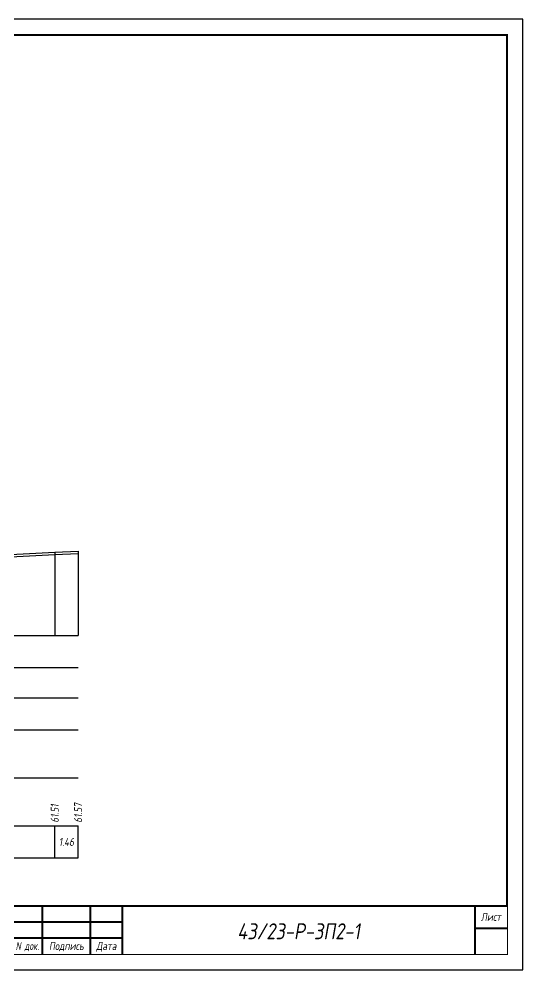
# Model space of a CAD drawing. Extents: x -717 to 1451, y -133302 to 233.
# Drawn here: x 232.7 to 389.9, y -50412.4 to -50115.4 of the extents above; entities that cross this region are included whole.
import ezdxf
from ezdxf.enums import TextEntityAlignment as Align

# ---------------------------------------------------------------- set-up
doc = ezdxf.new("R2010")
doc.units = 0
for name, color, linetype in [('Зарамочное оформление', 7, 'Continuous'), ('Код_510', 7, 'Continuous'), ('Таблица', 7, 'Continuous'), ('Черный поперечник', 3, 'Continuous')]:
    doc.layers.add(name, color=color, linetype=linetype)
doc.layers.add('Контур_2570', color=7, linetype='Continuous', true_color=0x80ff00)
doc.styles.add('М', font='romand.shx', dxfattribs={"width": 0.8, "oblique": 10, "height": 2.5})

# ---------------------------------------------------------------- blocks, each defined once
blk = doc.blocks.new('Штамп')
at = {"linetype": 'Continuous'}
blk.add_wipeout([(199.95, -411.25), (384.95, -411.25), (384.95, -426.25), (199.95, -426.25)], dxfattribs=at).dxf.layer = 'Зарамочное оформление'
at = {"layer": 'Зарамочное оформление', "linetype": 'Continuous', "lineweight": -3, "const_width": 0.6, "flags": 128}
for points in [[(199.95, -426.25), (199.95, -411.25), (384.95, -411.25)], [(209.95, -411.25), (209.95, -426.25)], [(219.95, -411.25), (219.95, -426.25)], [(229.95, -411.25), (229.95, -426.25)], [(239.95, -411.25), (239.95, -426.25)], [(254.95, -411.25), (254.95, -426.25)], [(264.95, -411.25), (264.95, -426.25)], [(374.95, -411.25), (374.95, -426.25)], [(199.95, -416.25), (264.95, -416.25)], [(374.95, -418.25), (384.95, -418.25)], [(199.95, -421.25), (264.95, -421.25)]]:
    blk.add_lwpolyline(points, dxfattribs=at)
at = {"linetype": 'Continuous', "insert": (319.95, -419.17), "char_height": 5, "width": 110, "attachment_point": 5, "style": 'М'}
blk.add_mtext('{\\Q10;\\W0.8;43/23-Р-ЗП2-1}', dxfattribs=at)
at = {"layer": 'Зарамочное оформление', "linetype": 'Continuous', "style": 'М', "oblique": 10}
for s, width, p in [('Лист', 0.8, (379.95, -414.66)), ('Изм.', 0.8, (204.95, -423.75)), ('Кол.уч.', 0.7, (214.95, -423.75)), ('Лист', 0.8, (224.95, -423.75)), ('N док.', 0.7, (235.28, -423.75)), ('Подпись', 0.8, (247.45, -423.75)), ('Дата', 0.8, (259.95, -423.75))]:
    blk.add_text(s, height=2.5, dxfattribs=dict(at, width=width)).set_placement(p, align=Align.MIDDLE_CENTER)
blk = doc.blocks.new('шифр')
blk.add_blockref('Штамп', (0, -50041))

msp = doc.modelspace()

# ---------------------------------------------------------------- linework, layer by layer
at = {"flags": 128}
msp.add_lwpolyline([(-30.054, -50412.421), (389.946, -50412.421), (389.946, -50115.421), (-30.054, -50115.421)], close=True, dxfattribs=at)
at = {"const_width": 0.6, "flags": 128}
msp.add_lwpolyline([(-10.054, -50407.421), (384.946, -50407.421), (384.946, -50120.421), (-10.054, -50120.421)], close=True, dxfattribs=at)
at = {"layer": 'Код_510'}
for p, q in [((243.828, -50377.421), (243.828, -50367.421)), ((251.132, -50377.421), (251.132, -50367.421))]:
    msp.add_line(p, q, dxfattribs=at)
at = {"layer": 'Контур_2570', "flags": 128}
msp.add_lwpolyline([(80, -50287.352), (81.923, -50287.319), (90.491, -50286.937), (90.491, -50286.937), (103.319, -50284.701), (107.798, -50283.958), (107.798, -50283.208), (110.753, -50283.108), (132.988, -50282.065), (135.738, -50281.989), (155.173, -50281.533), (159.151, -50281.593), (175.189, -50281.835), (177.863, -50281.873), (180.756, -50282.047), (200.866, -50283.174), (200.866, -50283.924), (208.245, -50284.539), (208.245, -50284.539), (243.883, -50282.679), (251.186, -50282.349)], dxfattribs=at)
at = {"layer": 'Таблица'}
for p, q in [((80, -50308), (251.186, -50308)), ((80, -50318), (251.186, -50318)), ((80, -50327.421), (251.186, -50327.421)), ((79.946, -50337.421), (251.132, -50337.421)), ((79.946, -50352.421), (251.132, -50352.421)), ((79.946, -50367.421), (251.132, -50367.421)), ((79.946, -50377.421), (251.132, -50377.421))]:
    msp.add_line(p, q, dxfattribs=at)
at = {"layer": 'Черный поперечник', "color": 7}
for p, q in [((243.883, -50281.929), (243.883, -50308)), ((251.186, -50281.599), (251.186, -50308))]:
    msp.add_line(p, q, dxfattribs=at)
at = {"layer": 'Черный поперечник', "flags": 128}
msp.add_lwpolyline([(80, -50286.602), (81.923, -50286.569), (90.491, -50286.187), (103.319, -50283.951), (107.798, -50283.208), (110.753, -50283.108), (132.988, -50282.065), (135.738, -50281.989), (155.173, -50281.533), (159.151, -50281.593), (175.189, -50281.835), (177.863, -50281.873), (180.756, -50282.047), (200.866, -50283.174), (208.245, -50283.789), (243.883, -50281.929), (251.186, -50281.599)], dxfattribs=at)

# ---------------------------------------------------------------- texts
at = {"linetype": 'Continuous', "style": 'М', "oblique": 10, "width": 0.8}
msp.add_text('165', height=2.5, dxfattribs=at).set_placement((380.312, -50403.509), align=Align.MIDDLE)
at = {"layer": 'Код_510', "style": 'М', "oblique": 10, "width": 0.8}
for s, p in [('61.51', (243.828, -50366.421)), ('61.57', (251.132, -50366.421))]:
    msp.add_text(s, height=2.5, rotation=90, dxfattribs=at).set_placement(p, align=Align.MIDDLE_LEFT)
msp.add_text('1.46', height=2.5, dxfattribs=at).set_placement((247.48, -50372.421), align=Align.MIDDLE_CENTER)

# ---------------------------------------------------------------- next in the draw order: block references
msp.add_blockref('шифр', (0, 59.829))

doc.saveas('drawing.dxf')
